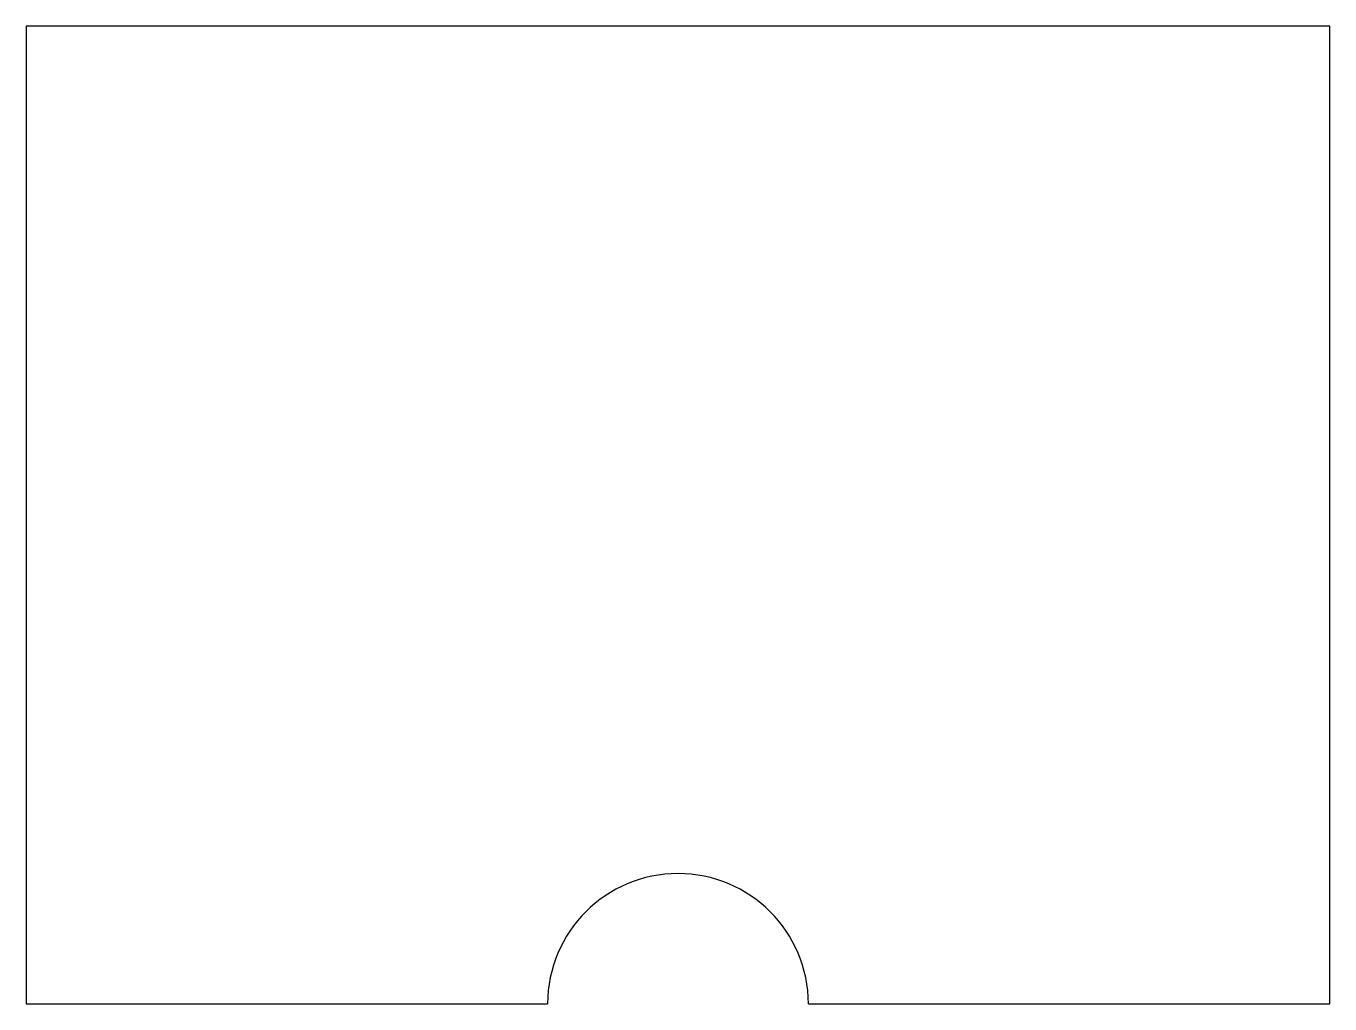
# Model space of a CAD drawing. Header units: millimetres. Extents: x 0 to 400, y 0 to 300.
import ezdxf

# ---------------------------------------------------------------- set-up
doc = ezdxf.new("R2010")
doc.units = ezdxf.units.MM
doc.layers.add('CUT', color=3, linetype='Continuous')

msp = doc.modelspace()

# ---------------------------------------------------------------- linework, layer by layer
for p, q in [((400, 300), (0, 300)), ((0, 300), (0, 0)), ((400, 0), (400, 300)), ((0, 0), (160, 0)), ((240, 0), (400, 0))]:
    msp.add_line(p, q)
at = {"layer": 'CUT'}
msp.add_arc((200, 0), 40, 0, 180, dxfattribs=at)

doc.saveas('drawing.dxf')
